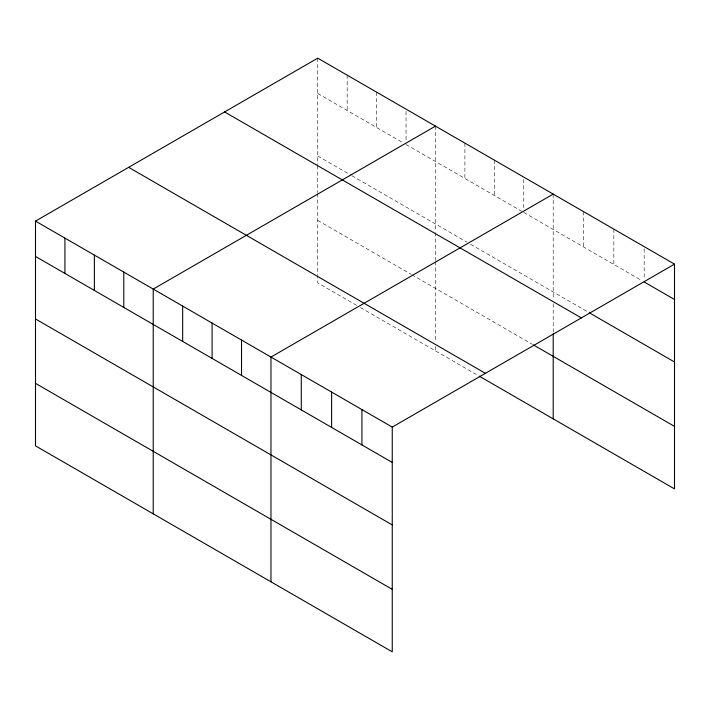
<?xml version="1.0" encoding="UTF-8"?>
<svg xmlns="http://www.w3.org/2000/svg" width="710" height="710" viewBox="0 0 710 710"><rect width="100%" height="100%" fill="white"/><g stroke="black" fill="none" stroke-linecap="round" stroke-linejoin="round"><path stroke-width="0.53" stroke-dasharray="3.55 2.66" d="M317.743 93.507L403.191 142.834M406.04 144.485L521.868 211.358M523.767 212.45L641.334 280.326M317.743 156.014L350.971 175.192M351.92 175.743L466.807 242.066M470.597 244.258L588.262 312.196M317.743 220.411L410.788 274.131M411.738 274.672L532.314 344.288M356.668 305.389L317.743 282.908L317.743 276.447M360.467 307.581L478.194 375.555M644.174 248.837L644.174 279.758M613.848 229.126L613.848 264.466M583.522 211.615L583.522 246.956M553.205 194.105L553.205 299.46M553.205 303.756L553.205 332.733M523.767 179.319L523.767 209.139M494.337 160.123L494.337 195.463M464.908 143.127L464.908 178.467M435.47 126.132L435.47 231.495M435.47 232.569L435.47 260.472M435.47 261.546L435.47 342.264M435.47 346.569L435.47 350.882M406.04 111.355L406.04 141.166M376.611 92.149L376.611 127.489M347.172 75.154L347.172 110.494M317.743 58.167L317.743 164.596M317.743 165.67L317.743 192.499M317.743 193.573L317.743 275.365"/><path stroke-width="1.06" d="M35.5 221.112L392.257 427.092L392.257 651.833L35.5 445.862L35.5 221.112L317.743 58.167L674.5 264.138L674.5 488.888L479.143 376.096M435.47 126.132L153.227 289.085L153.227 513.836M553.205 194.105L270.963 357.059L270.963 581.801M392.257 427.092L674.5 264.138M644.174 281.968L674.5 299.478M589.211 312.737L674.5 361.985M224.6 111.94L581.357 317.911M533.263 344.838L674.5 426.382M128.643 167.338L485.4 373.318M35.5 256.452L392.257 462.432M35.5 318.959L392.257 524.93M35.5 383.356L392.257 589.335M553.205 333.806L553.205 418.856M361.931 409.581L361.931 444.921M331.605 392.071L331.605 427.411M301.288 374.56L301.288 409.91M241.524 340.063L241.524 375.404M212.095 323.068L212.095 358.408M182.665 306.081L182.665 341.421M123.797 272.09L123.797 307.43M94.368 255.103L94.368 290.443M64.929 238.107L64.929 273.448"/></g></svg>
